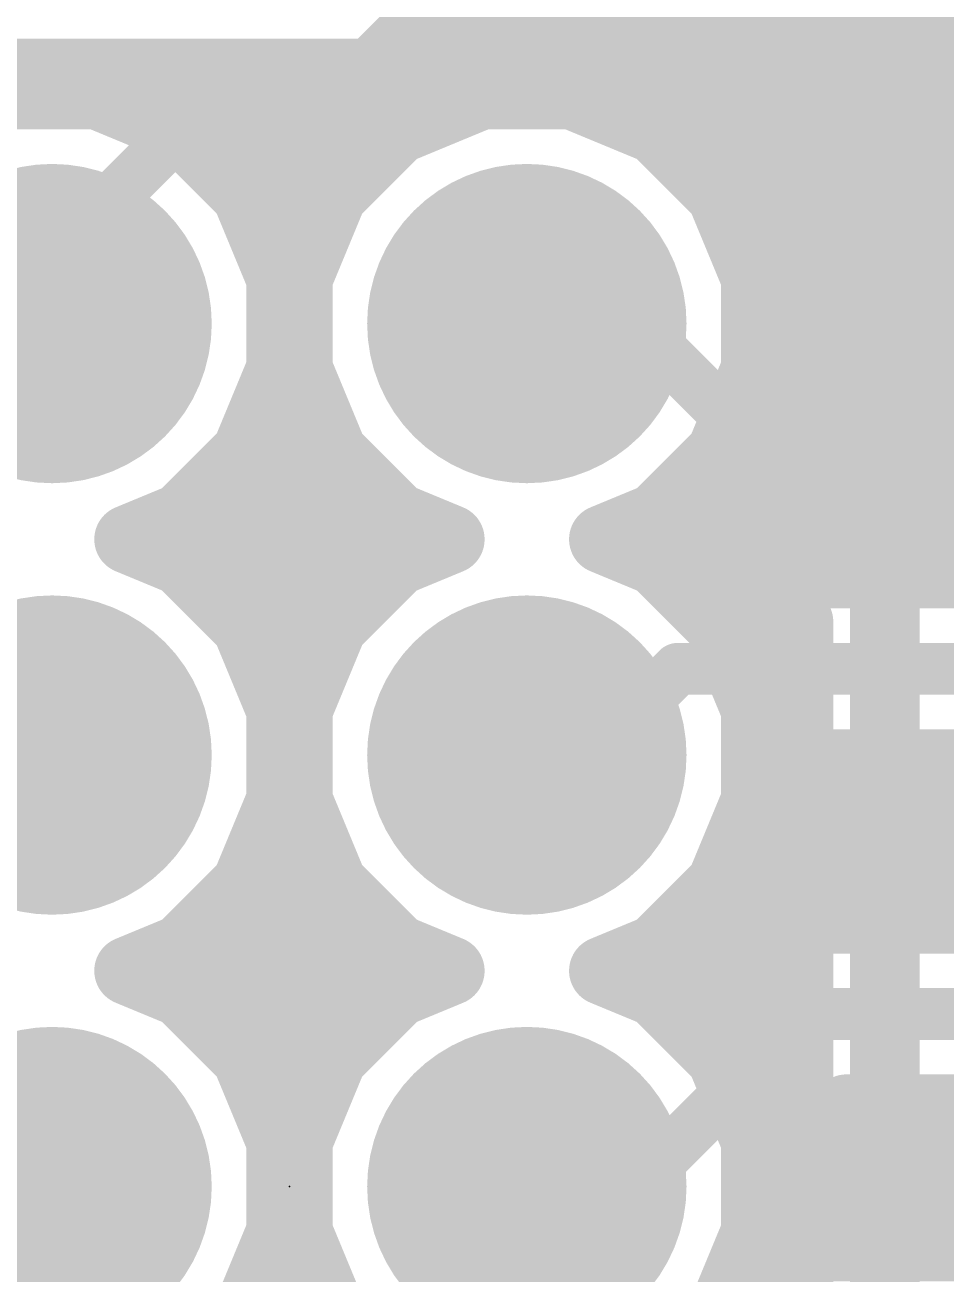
# Model space of a CAD drawing. Extents: x 0 to 39.3, y -1.1 to 59.5.
# Drawn here: x 3.52 to 8.94, y 28.7 to 36.05 of the extents above; entities that cross this region are included whole.
import ezdxf

# ---------------------------------------------------------------- set-up
doc = ezdxf.new("R2010")
doc.units = 0
for name, color, linetype in [('1', 22, 'CONTINUOUS'), ('16', 175, 'CONTINUOUS'), ('17', 82, 'CONTINUOUS'), ('23', 7, 'CONTINUOUS'), ('51', 253, 'CONTINUOUS')]:
    doc.layers.add(name, color=color, linetype=linetype)

# ---------------------------------------------------------------- blocks, each defined once
blk = doc.blocks.new('RECT')
blk.add_solid([(-0.5, -0.5), (0.5, -0.5), (-0.5, 0.5), (0.5, 0.5)])
blk = doc.blocks.new('ROUNDP')
at = {"const_width": 0.5}
blk.add_lwpolyline([(0, -0.25, 1), (0, 0.25, 1), (0, -0.25)], format="xyb", dxfattribs=at)

msp = doc.modelspace()

# ---------------------------------------------------------------- linework, layer by layer
at = {"layer": '1'}
for points, const_width in [([(8.636, 36.322), (18.796, 26.162)], 0.3048), ([(3.81, 34.798), (4.826, 35.814)], 0.3048), ([(4.826, 35.814), (7.874, 35.814)], 0.3048), ([(7.874, 35.814), (9.144, 34.544)], 0.3048), ([(4.8332, 35.0309), (5.0575, 35.2552)], 0.4064), ([(5.0575, 35.2552), (5.5384, 35.2552)], 0.4064), ([(5.5384, 35.2552), (5.3357, 35.0526)], 0.4064), ([(5.0292, 34.5578), (4.8332, 35.0309)], 0.4064), ([(5.3357, 35.0526), (5.1308, 34.5578)], 0.4064), ([(4.8666, 34.9504), (5.2934, 34.9504)], 0.4064), ([(3.81, 34.29), (3.81, 34.798)], 0.3048), ([(5.0292, 34.0222), (5.0292, 34.5578)], 0.4064), ([(5.0292, 34.544), (5.1308, 34.544)], 0.4064), ([(5.1308, 34.5578), (5.1308, 34.0222)], 0.4064), ([(3.81, 34.29), (3.683, 34.29)], 0.3048), ([(6.477, 34.29), (7.112, 34.29)], 0.3048), ([(7.112, 34.29), (8.636, 32.766)], 0.3048), ([(5.0292, 34.1376), (5.1308, 34.1376)], 0.4064), ([(4.8243, 33.5274), (5.0292, 34.0222)], 0.4064), ([(5.1308, 34.0222), (5.3357, 33.5274)], 0.4064), ([(4.9087, 33.7312), (5.2513, 33.7312)], 0.4064), ([(4.4456, 33.1487), (4.8243, 33.5274)], 0.4064), ([(5.3357, 33.5274), (5.7144, 33.1487)], 0.4064), ([(4.6216, 33.3248), (5.5384, 33.3248)], 0.4064), ([(7.2396, 33.1487), (7.3513, 33.2605)], 0.4064), ([(7.3513, 33.2605), (8.0772, 32.5345)], 0.4064), ([(4.1347, 33.02), (4.4456, 33.1487)], 0.4064), ([(5.7144, 33.1487), (6.0253, 33.02)], 0.4064), ([(6.9287, 33.02), (7.2396, 33.1487)], 0.4064), ([(4.4456, 32.8912), (4.1347, 33.02)], 0.4064), ([(6.0253, 33.02), (5.7144, 32.8912)], 0.4064), ([(7.2396, 32.8912), (6.9287, 33.02)], 0.4064), ([(4.38, 32.9184), (5.78, 32.9184)], 0.4064), ([(4.8243, 32.5126), (4.4456, 32.8912)], 0.4064), ([(5.7144, 32.8912), (5.3357, 32.5126)], 0.4064), ([(7.174, 32.9184), (7.6933, 32.9184)], 0.4064), ([(7.6183, 32.5126), (7.2396, 32.8912)], 0.4064), ([(8.636, 32.766), (8.636, 18.542)], 0.3048), ([(8.0772, 32.5345), (8.0772, 18.3105)], 0.4064), ([(5.0292, 32.0178), (4.8243, 32.5126)], 0.4064), ([(4.8245, 32.512), (5.3355, 32.512)], 0.4064), ([(5.3357, 32.5126), (5.1308, 32.0178)], 0.4064), ([(7.8232, 32.0178), (7.6183, 32.5126)], 0.4064), ([(7.6185, 32.512), (8.0772, 32.512)], 0.4064), ([(4.9928, 32.1056), (5.1672, 32.1056)], 0.4064), ([(7.7868, 32.1056), (8.0772, 32.1056)], 0.4064), ([(5.0292, 31.4822), (5.0292, 32.0178)], 0.4064), ([(5.1308, 32.0178), (5.1308, 31.4822)], 0.4064), ([(7.8232, 31.4822), (7.8232, 32.0178)], 0.4064), ([(3.683, 31.75), (3.048, 31.75)], 0.3048), ([(5.0292, 31.6992), (5.1308, 31.6992)], 0.4064), ([(7.8232, 31.6992), (8.0772, 31.6992)], 0.4064), ([(4.8243, 30.9874), (5.0292, 31.4822)], 0.4064), ([(5.1308, 31.4822), (5.3357, 30.9874)], 0.4064), ([(7.6183, 30.9874), (7.8232, 31.4822)], 0.4064), ([(4.9507, 31.2928), (5.2093, 31.2928)], 0.4064), ([(7.7447, 31.2928), (8.0772, 31.2928)], 0.4064), ([(4.4456, 30.6087), (4.8243, 30.9874)], 0.4064), ([(5.3357, 30.9874), (5.7144, 30.6087)], 0.4064), ([(7.2396, 30.6087), (7.6183, 30.9874)], 0.4064), ([(4.7232, 30.8864), (5.4368, 30.8864)], 0.4064), ([(7.5172, 30.8864), (8.0772, 30.8864)], 0.4064), ([(4.1347, 30.48), (4.4456, 30.6087)], 0.4064), ([(5.7144, 30.6087), (6.0253, 30.48)], 0.4064), ([(6.9287, 30.48), (7.2396, 30.6087)], 0.4064), ([(4.4456, 30.3513), (4.1347, 30.48)], 0.4064), ([(4.1347, 30.48), (6.0253, 30.48)], 0.4064), ([(6.0253, 30.48), (5.7144, 30.3513)], 0.4064), ([(7.2396, 30.3513), (6.9287, 30.48)], 0.4064), ([(6.9287, 30.48), (8.0772, 30.48)], 0.4064), ([(4.8243, 29.9726), (4.4456, 30.3513)], 0.4064), ([(5.7144, 30.3513), (5.3357, 29.9726)], 0.4064), ([(7.6183, 29.9726), (7.2396, 30.3513)], 0.4064), ([(4.7232, 30.0736), (5.4368, 30.0736)], 0.4064), ([(7.5172, 30.0736), (8.0772, 30.0736)], 0.4064), ([(5.0292, 29.4778), (4.8243, 29.9726)], 0.4064), ([(5.3357, 29.9726), (5.1308, 29.4778)], 0.4064), ([(7.8232, 29.4778), (7.6183, 29.9726)], 0.4064), ([(4.9507, 29.6672), (5.2093, 29.6672)], 0.4064), ([(7.7447, 29.6672), (8.0772, 29.6672)], 0.4064), ([(5.0292, 28.9422), (5.0292, 29.4778)], 0.4064), ([(5.1308, 29.4778), (5.1308, 28.9422)], 0.4064), ([(7.8232, 28.9422), (7.8232, 29.4778)], 0.4064), ([(5.0292, 29.2608), (5.1308, 29.2608)], 0.4064), ([(7.8232, 29.2608), (8.0772, 29.2608)], 0.4064), ([(4.8243, 28.4474), (5.0292, 28.9422)], 0.4064), ([(5.1308, 28.9422), (5.3357, 28.4474)], 0.4064), ([(7.6183, 28.4474), (7.8232, 28.9422)], 0.4064), ([(4.9928, 28.8544), (5.1672, 28.8544)], 0.4064), ([(7.7868, 28.8544), (8.0772, 28.8544)], 0.4064)]:
    msp.add_lwpolyline(points, dxfattribs=dict(at, const_width=const_width))
for points, const_width in [([(4.826, 35.8902, 1), (4.826, 35.7378)], 0.1524), ([(4.8799, 35.7601, 1), (4.7721, 35.8679)], 0.1524), ([(7.9279, 35.8679, 1), (7.8201, 35.7601)], 0.1524), ([(7.874, 35.7378, 1), (7.874, 35.8902)], 0.1524), ([(5.0575, 35.3568, 1), (5.0575, 35.1536)], 0.2032), ([(5.1293, 35.1834, 1), (4.9856, 35.327)], 0.2032), ([(5.6102, 35.1834, 1), (5.4665, 35.327)], 0.2032), ([(5.5384, 35.1536, 1), (5.5384, 35.3568)], 0.2032), ([(4.9271, 35.0698, 1), (4.7393, 34.9921)], 0.2032), ([(5.2639, 35.1244, 1), (5.4076, 34.9807)], 0.2032), ([(5.4296, 35.0137, 1), (5.2419, 35.0914)], 0.2032), ([(4.7614, 35.1028, 1), (4.905, 34.9591)], 0.2032), ([(4.8666, 35.052, 1), (4.8666, 34.8488)], 0.2032), ([(5.2934, 34.8488, 1), (5.2934, 35.052)], 0.2032), ([(3.8862, 34.798, 1), (3.7338, 34.798)], 0.1524), ([(3.7561, 34.8519, 1), (3.8639, 34.7441)], 0.1524), ([(5.1308, 34.5578, 1), (4.9276, 34.5578)], 0.2032), ([(5.0292, 34.6456, 1), (5.0292, 34.4424)], 0.2032), ([(5.2324, 34.5578, 1), (5.0292, 34.5578)], 0.2032), ([(5.1308, 34.4424, 1), (5.1308, 34.6456)], 0.2032), ([(4.9353, 34.5189, 1), (5.1231, 34.5967)], 0.2032), ([(5.0369, 34.5967, 1), (5.2247, 34.5189)], 0.2032), ([(3.683, 34.3662, 1), (3.683, 34.2138)], 0.1524), ([(3.81, 34.2138, 1), (3.81, 34.3662)], 0.1524), ([(6.477, 34.3662, 1), (6.477, 34.2138)], 0.1524), ([(7.1659, 34.3439, 1), (7.0581, 34.2361)], 0.1524), ([(7.112, 34.2138, 1), (7.112, 34.3662)], 0.1524), ([(3.7338, 34.29, 1), (3.8862, 34.29)], 0.1524), ([(5.0292, 34.2392, 1), (5.0292, 34.036)], 0.2032), ([(5.1308, 34.036, 1), (5.1308, 34.2392)], 0.2032), ([(5.1231, 33.9833, 1), (4.9353, 34.0611)], 0.2032), ([(5.2247, 34.0611, 1), (5.0369, 33.9833)], 0.2032), ([(4.9276, 34.0222, 1), (5.1308, 34.0222)], 0.2032), ([(5.0292, 34.0222, 1), (5.2324, 34.0222)], 0.2032), ([(4.9087, 33.8328, 1), (4.9087, 33.6296)], 0.2032), ([(5.2513, 33.6296, 1), (5.2513, 33.8328)], 0.2032), ([(4.8961, 33.4556, 1), (4.7524, 33.5993)], 0.2032), ([(5.4076, 33.5993, 1), (5.2639, 33.4556)], 0.2032), ([(4.7304, 33.5663, 1), (4.9181, 33.4886)], 0.2032), ([(5.2419, 33.4886, 1), (5.4296, 33.5663)], 0.2032), ([(4.6216, 33.4264, 1), (4.6216, 33.2232)], 0.2032), ([(5.5384, 33.2232, 1), (5.5384, 33.4264)], 0.2032), ([(7.4231, 33.3323, 1), (7.2794, 33.1886)], 0.2032), ([(7.4231, 33.1886, 1), (7.2794, 33.3323)], 0.2032), ([(4.3737, 33.2206, 1), (4.5174, 33.0769)], 0.2032), ([(4.4844, 33.0549, 1), (4.4067, 33.2426)], 0.2032), ([(5.7533, 33.2426, 1), (5.6756, 33.0549)], 0.2032), ([(5.6426, 33.0769, 1), (5.7863, 33.2206)], 0.2032), ([(7.1677, 33.2206, 1), (7.3114, 33.0769)], 0.2032), ([(7.2784, 33.0549, 1), (7.2007, 33.2426)], 0.2032), ([(4.1736, 33.1139, 1), (4.0958, 32.9261)], 0.2032), ([(4.0958, 33.1139, 1), (4.1736, 32.9261)], 0.2032), ([(6.0641, 32.9261, 1), (5.9864, 33.1139)], 0.2032), ([(5.9864, 32.9261, 1), (6.0641, 33.1139)], 0.2032), ([(6.9676, 33.1139, 1), (6.8898, 32.9261)], 0.2032), ([(6.8898, 33.1139, 1), (6.9676, 32.9261)], 0.2032), ([(4.38, 33.02, 1), (4.38, 32.8168)], 0.2032), ([(4.5174, 32.9631, 1), (4.3737, 32.8194)], 0.2032), ([(5.7863, 32.8194, 1), (5.6426, 32.9631)], 0.2032), ([(5.78, 32.8168, 1), (5.78, 33.02)], 0.2032), ([(7.174, 33.02, 1), (7.174, 32.8168)], 0.2032), ([(7.3114, 32.9631, 1), (7.1677, 32.8194)], 0.2032), ([(7.6933, 32.8168, 1), (7.6933, 33.02)], 0.2032), ([(4.4067, 32.7974, 1), (4.4844, 32.9851)], 0.2032), ([(5.6756, 32.9851, 1), (5.7533, 32.7974)], 0.2032), ([(7.2007, 32.7974, 1), (7.2784, 32.9851)], 0.2032), ([(8.7122, 32.766, 1), (8.5598, 32.766)], 0.1524), ([(8.5821, 32.7121, 1), (8.6899, 32.8199)], 0.1524), ([(8.1788, 32.5345, 1), (7.9756, 32.5345)], 0.2032), ([(4.9181, 32.5514, 1), (4.7304, 32.4737)], 0.2032), ([(4.8245, 32.6136, 1), (4.8245, 32.4104)], 0.2032), ([(4.7524, 32.4407, 1), (4.8961, 32.5844)], 0.2032), ([(5.2639, 32.5844, 1), (5.4076, 32.4407)], 0.2032), ([(5.4296, 32.4737, 1), (5.2419, 32.5514)], 0.2032), ([(5.3355, 32.4104, 1), (5.3355, 32.6136)], 0.2032), ([(7.7121, 32.5514, 1), (7.5244, 32.4737)], 0.2032), ([(7.6185, 32.6136, 1), (7.6185, 32.4104)], 0.2032), ([(7.5464, 32.4407, 1), (7.6901, 32.5844)], 0.2032), ([(8.0054, 32.4627, 1), (8.149, 32.6064)], 0.2032), ([(8.0772, 32.4104, 1), (8.0772, 32.6136)], 0.2032), ([(4.9928, 32.2072, 1), (4.9928, 32.004)], 0.2032), ([(5.1672, 32.004, 1), (5.1672, 32.2072)], 0.2032), ([(7.7868, 32.2072, 1), (7.7868, 32.004)], 0.2032), ([(8.0772, 32.004, 1), (8.0772, 32.2072)], 0.2032), ([(5.1308, 32.0178, 1), (4.9276, 32.0178)], 0.2032), ([(5.2324, 32.0178, 1), (5.0292, 32.0178)], 0.2032), ([(7.9248, 32.0178, 1), (7.7216, 32.0178)], 0.2032), ([(4.9353, 31.9789, 1), (5.1231, 32.0567)], 0.2032), ([(5.0369, 32.0567, 1), (5.2247, 31.9789)], 0.2032), ([(7.7293, 31.9789, 1), (7.9171, 32.0567)], 0.2032), ([(3.683, 31.6738, 1), (3.683, 31.8262)], 0.1524), ([(5.0292, 31.8008, 1), (5.0292, 31.5976)], 0.2032), ([(5.1308, 31.5976, 1), (5.1308, 31.8008)], 0.2032), ([(7.8232, 31.8008, 1), (7.8232, 31.5976)], 0.2032), ([(8.0772, 31.5976, 1), (8.0772, 31.8008)], 0.2032), ([(5.1231, 31.4433, 1), (4.9353, 31.5211)], 0.2032), ([(5.2247, 31.5211, 1), (5.0369, 31.4433)], 0.2032), ([(7.9171, 31.4433, 1), (7.7293, 31.5211)], 0.2032), ([(4.9276, 31.4822, 1), (5.1308, 31.4822)], 0.2032), ([(5.0292, 31.4822, 1), (5.2324, 31.4822)], 0.2032), ([(7.7216, 31.4822, 1), (7.9248, 31.4822)], 0.2032), ([(4.9507, 31.3944, 1), (4.9507, 31.1912)], 0.2032), ([(5.2093, 31.1912, 1), (5.2093, 31.3944)], 0.2032), ([(7.7447, 31.3944, 1), (7.7447, 31.1912)], 0.2032), ([(8.0772, 31.1912, 1), (8.0772, 31.3944)], 0.2032), ([(4.8961, 30.9156, 1), (4.7524, 31.0593)], 0.2032), ([(5.4076, 31.0593, 1), (5.2639, 30.9156)], 0.2032), ([(7.6901, 30.9156, 1), (7.5464, 31.0593)], 0.2032), ([(4.7304, 31.0263, 1), (4.9181, 30.9486)], 0.2032), ([(5.2419, 30.9486, 1), (5.4296, 31.0263)], 0.2032), ([(7.5244, 31.0263, 1), (7.7121, 30.9486)], 0.2032), ([(4.7232, 30.988, 1), (4.7232, 30.7848)], 0.2032), ([(5.4368, 30.7848, 1), (5.4368, 30.988)], 0.2032), ([(7.5172, 30.988, 1), (7.5172, 30.7848)], 0.2032), ([(8.0772, 30.7848, 1), (8.0772, 30.988)], 0.2032), ([(4.4844, 30.5149, 1), (4.4067, 30.7026)], 0.2032), ([(5.7533, 30.7026, 1), (5.6756, 30.5149)], 0.2032), ([(7.2784, 30.5149, 1), (7.2007, 30.7026)], 0.2032), ([(4.3737, 30.6806, 1), (4.5174, 30.5369)], 0.2032), ([(5.6426, 30.5369, 1), (5.7863, 30.6806)], 0.2032), ([(7.1677, 30.6806, 1), (7.3114, 30.5369)], 0.2032), ([(4.1736, 30.5739, 1), (4.0958, 30.3861)], 0.2032), ([(4.1347, 30.5816, 1), (4.1347, 30.3784)], 0.2032), ([(4.0958, 30.5739, 1), (4.1736, 30.3861)], 0.2032), ([(6.0641, 30.3861, 1), (5.9864, 30.5739)], 0.2032), ([(5.9864, 30.3861, 1), (6.0641, 30.5739)], 0.2032), ([(6.0253, 30.3784, 1), (6.0253, 30.5816)], 0.2032), ([(6.9676, 30.5739, 1), (6.8898, 30.3861)], 0.2032), ([(6.9287, 30.5816, 1), (6.9287, 30.3784)], 0.2032), ([(6.8898, 30.5739, 1), (6.9676, 30.3861)], 0.2032), ([(8.0772, 30.3784, 1), (8.0772, 30.5816)], 0.2032), ([(4.5174, 30.4231, 1), (4.3737, 30.2794)], 0.2032), ([(4.4067, 30.2574, 1), (4.4844, 30.4451)], 0.2032), ([(5.6756, 30.4451, 1), (5.7533, 30.2574)], 0.2032), ([(5.7863, 30.2794, 1), (5.6426, 30.4231)], 0.2032), ([(7.3114, 30.4231, 1), (7.1677, 30.2794)], 0.2032), ([(7.2007, 30.2574, 1), (7.2784, 30.4451)], 0.2032), ([(4.7232, 30.1752, 1), (4.7232, 29.972)], 0.2032), ([(5.4368, 29.972, 1), (5.4368, 30.1752)], 0.2032), ([(7.5172, 30.1752, 1), (7.5172, 29.972)], 0.2032), ([(8.0772, 29.972, 1), (8.0772, 30.1752)], 0.2032), ([(4.9181, 30.0114, 1), (4.7304, 29.9337)], 0.2032), ([(4.7524, 29.9007, 1), (4.8961, 30.0444)], 0.2032), ([(5.2639, 30.0444, 1), (5.4076, 29.9007)], 0.2032), ([(5.4296, 29.9337, 1), (5.2419, 30.0114)], 0.2032), ([(7.7121, 30.0114, 1), (7.5244, 29.9337)], 0.2032), ([(7.5464, 29.9007, 1), (7.6901, 30.0444)], 0.2032), ([(4.9507, 29.7688, 1), (4.9507, 29.5656)], 0.2032), ([(5.2093, 29.5656, 1), (5.2093, 29.7688)], 0.2032), ([(7.7447, 29.7688, 1), (7.7447, 29.5656)], 0.2032), ([(8.0772, 29.5656, 1), (8.0772, 29.7688)], 0.2032), ([(5.1308, 29.4778, 1), (4.9276, 29.4778)], 0.2032), ([(5.2324, 29.4778, 1), (5.0292, 29.4778)], 0.2032), ([(7.9248, 29.4778, 1), (7.7216, 29.4778)], 0.2032), ([(4.9353, 29.4389, 1), (5.1231, 29.5167)], 0.2032), ([(5.0369, 29.5167, 1), (5.2247, 29.4389)], 0.2032), ([(7.7293, 29.4389, 1), (7.9171, 29.5167)], 0.2032), ([(5.0292, 29.3624, 1), (5.0292, 29.1592)], 0.2032), ([(5.1308, 29.1592, 1), (5.1308, 29.3624)], 0.2032), ([(7.8232, 29.3624, 1), (7.8232, 29.1592)], 0.2032), ([(8.0772, 29.1592, 1), (8.0772, 29.3624)], 0.2032), ([(5.1231, 28.9033, 1), (4.9353, 28.9811)], 0.2032), ([(5.2247, 28.9811, 1), (5.0369, 28.9033)], 0.2032), ([(7.9171, 28.9033, 1), (7.7293, 28.9811)], 0.2032), ([(4.9928, 28.956, 1), (4.9928, 28.7528)], 0.2032), ([(4.9276, 28.9422, 1), (5.1308, 28.9422)], 0.2032), ([(5.0292, 28.9422, 1), (5.2324, 28.9422)], 0.2032), ([(5.1672, 28.7528, 1), (5.1672, 28.956)], 0.2032), ([(7.7868, 28.956, 1), (7.7868, 28.7528)], 0.2032), ([(7.7216, 28.9422, 1), (7.9248, 28.9422)], 0.2032), ([(8.0772, 28.7528, 1), (8.0772, 28.956)], 0.2032)]:
    msp.add_lwpolyline(points, format="xyb", dxfattribs=dict(at, const_width=const_width))
at = {"layer": '16'}
for points, const_width in [([(5.8928, 36.0905), (13.1951, 43.3929)], 0.4064), ([(5.9719, 36.1696), (16.0232, 36.1696)], 0.4064), ([(5.5655, 35.7632), (5.8928, 36.0905)], 0.4064), ([(3.0255, 35.7632), (5.5655, 35.7632)], 0.4064), ([(5.5655, 35.7632), (27.2005, 35.7632)], 0.4064), ([(3.4152, 35.6362), (2.9204, 35.4312)], 0.4064), ([(3.9508, 35.6362), (3.4152, 35.6362)], 0.4064), ([(4.4456, 35.4312), (3.9508, 35.6362)], 0.4064), ([(6.2092, 35.6362), (5.7144, 35.4312)], 0.4064), ([(6.7448, 35.6362), (6.2092, 35.6362)], 0.4064), ([(7.2396, 35.4312), (6.7448, 35.6362)], 0.4064), ([(4.8243, 35.0526), (4.4456, 35.4312)], 0.4064), ([(5.7144, 35.4312), (5.3357, 35.0526)], 0.4064), ([(7.6183, 35.0526), (7.2396, 35.4312)], 0.4064), ([(4.52, 35.3568), (5.64, 35.3568)], 0.4064), ([(7.314, 35.3568), (20.8248, 35.3568)], 0.4064), ([(5.0292, 34.5578), (4.8243, 35.0526)], 0.4064), ([(5.3357, 35.0526), (5.1308, 34.5578)], 0.4064), ([(7.8232, 34.5578), (7.6183, 35.0526)], 0.4064), ([(4.8666, 34.9504), (5.2934, 34.9504)], 0.4064), ([(7.6606, 34.9504), (20.4614, 34.9504)], 0.4064), ([(5.0292, 34.0222), (5.0292, 34.5578)], 0.4064), ([(5.0292, 34.544), (5.1308, 34.544)], 0.4064), ([(5.1308, 34.5578), (5.1308, 34.0222)], 0.4064), ([(7.8232, 34.0222), (7.8232, 34.5578)], 0.4064), ([(7.8232, 34.544), (20.2946, 34.544)], 0.4064), ([(5.0292, 34.1376), (5.1308, 34.1376)], 0.4064), ([(7.8232, 34.1376), (20.2946, 34.1376)], 0.4064), ([(4.8243, 33.5274), (5.0292, 34.0222)], 0.4064), ([(5.1308, 34.0222), (5.3357, 33.5274)], 0.4064), ([(7.6183, 33.5274), (7.8232, 34.0222)], 0.4064), ([(4.9087, 33.7312), (5.2513, 33.7312)], 0.4064), ([(7.7027, 33.7312), (20.4193, 33.7312)], 0.4064), ([(4.4456, 33.1487), (4.8243, 33.5274)], 0.4064), ([(5.3357, 33.5274), (5.7144, 33.1487)], 0.4064), ([(7.2396, 33.1487), (7.6183, 33.5274)], 0.4064), ([(4.6216, 33.3248), (5.5384, 33.3248)], 0.4064), ([(7.4156, 33.3248), (20.7232, 33.3248)], 0.4064), ([(4.1347, 33.02), (4.4456, 33.1487)], 0.4064), ([(5.7144, 33.1487), (6.0253, 33.02)], 0.4064), ([(6.9287, 33.02), (7.2396, 33.1487)], 0.4064), ([(4.4456, 32.8912), (4.1347, 33.02)], 0.4064), ([(6.0253, 33.02), (5.7144, 32.8912)], 0.4064), ([(7.2396, 32.8912), (6.9287, 33.02)], 0.4064), ([(4.38, 32.9184), (5.78, 32.9184)], 0.4064), ([(4.8243, 32.5126), (4.4456, 32.8912)], 0.4064), ([(5.7144, 32.8912), (5.3357, 32.5126)], 0.4064), ([(7.174, 32.9184), (22.4761, 32.9184)], 0.4064), ([(7.314, 32.8168), (7.2396, 32.8912)], 0.4064), ([(22.3745, 32.8168), (7.314, 32.8168)], 0.4064), ([(5.0292, 32.0178), (4.8243, 32.5126)], 0.4064), ([(4.8245, 32.512), (5.3355, 32.512)], 0.4064), ([(5.3357, 32.5126), (5.1308, 32.0178)], 0.4064), ([(6.858, 31.75), (7.366, 32.258)], 0.3048), ([(7.366, 32.258), (22.606, 32.258)], 0.3048), ([(4.9928, 32.1056), (5.1672, 32.1056)], 0.4064), ([(5.0292, 31.4822), (5.0292, 32.0178)], 0.4064), ([(5.1308, 32.0178), (5.1308, 31.4822)], 0.4064), ([(5.0292, 31.6992), (5.1308, 31.6992)], 0.4064), ([(6.477, 31.75), (6.858, 31.75)], 0.3048), ([(7.8232, 31.4822), (7.8232, 31.6992)], 0.4064), ([(7.8232, 31.6992), (22.8375, 31.6992)], 0.4064), ([(4.8243, 30.9874), (5.0292, 31.4822)], 0.4064), ([(5.1308, 31.4822), (5.3357, 30.9874)], 0.4064), ([(7.6183, 30.9874), (7.8232, 31.4822)], 0.4064), ([(4.9507, 31.2928), (5.2093, 31.2928)], 0.4064), ([(7.7447, 31.2928), (25.6765, 31.2928)], 0.4064), ([(4.4456, 30.6087), (4.8243, 30.9874)], 0.4064), ([(5.3357, 30.9874), (5.7144, 30.6087)], 0.4064), ([(7.2396, 30.6087), (7.6183, 30.9874)], 0.4064), ([(4.7232, 30.8864), (5.4368, 30.8864)], 0.4064), ([(7.5172, 30.8864), (25.2701, 30.8864)], 0.4064), ([(7.8965, 30.7848), (7.3513, 30.2395)], 0.4064), ([(25.1685, 30.7848), (7.8965, 30.7848)], 0.4064), ([(4.1347, 30.48), (4.4456, 30.6087)], 0.4064), ([(5.7144, 30.6087), (6.0253, 30.48)], 0.4064), ([(6.9287, 30.48), (7.2396, 30.6087)], 0.4064), ([(4.4456, 30.3513), (4.1347, 30.48)], 0.4064), ([(4.1347, 30.48), (6.0253, 30.48)], 0.4064), ([(6.0253, 30.48), (5.7144, 30.3513)], 0.4064), ([(7.2396, 30.3513), (6.9287, 30.48)], 0.4064), ([(6.9287, 30.48), (7.5917, 30.48)], 0.4064), ([(4.8243, 29.9726), (4.4456, 30.3513)], 0.4064), ([(5.7144, 30.3513), (5.3357, 29.9726)], 0.4064), ([(7.3513, 30.2395), (7.2396, 30.3513)], 0.4064), ([(7.112, 29.21), (8.128, 30.226)], 0.3048), ([(8.128, 30.226), (25.4, 30.226)], 0.3048), ([(4.7232, 30.0736), (5.4368, 30.0736)], 0.4064), ([(5.0292, 29.4778), (4.8243, 29.9726)], 0.4064), ([(5.3357, 29.9726), (5.1308, 29.4778)], 0.4064), ([(4.9507, 29.6672), (5.2093, 29.6672)], 0.4064), ([(7.8232, 29.1309), (8.3595, 29.6672)], 0.4064), ([(8.3595, 29.6672), (25.6315, 29.6672)], 0.4064), ([(5.0292, 28.9422), (5.0292, 29.4778)], 0.4064), ([(5.1308, 29.4778), (5.1308, 28.9422)], 0.4064), ([(5.0292, 29.2608), (5.1308, 29.2608)], 0.4064), ([(7.9531, 29.2608), (34.3208, 29.2608)], 0.4064), ([(3.683, 29.21), (3.048, 29.21)], 0.3048), ([(6.477, 29.21), (7.112, 29.21)], 0.3048), ([(7.8232, 28.9422), (7.8232, 29.1309)], 0.4064), ([(4.8243, 28.4474), (5.0292, 28.9422)], 0.4064), ([(5.1308, 28.9422), (5.3357, 28.4474)], 0.4064), ([(7.6183, 28.4474), (7.8232, 28.9422)], 0.4064), ([(4.9928, 28.8544), (5.1672, 28.8544)], 0.4064), ([(7.7868, 28.8544), (34.3208, 28.8544)], 0.4064)]:
    msp.add_lwpolyline(points, dxfattribs=dict(at, const_width=const_width))
for points, const_width in [([(5.9719, 36.2712, 1), (5.9719, 36.068)], 0.2032), ([(5.821, 36.1624, 1), (5.9646, 36.0187)], 0.2032), ([(5.9646, 36.0187, 1), (5.821, 36.1624)], 0.2032), ([(5.5655, 35.8648, 1), (5.5655, 35.6616)], 0.2032), ([(5.5655, 35.6616, 1), (5.5655, 35.8648)], 0.2032), ([(5.4936, 35.835, 1), (5.6373, 35.6914)], 0.2032), ([(3.4541, 35.5423, 1), (3.3763, 35.7301)], 0.2032), ([(3.9897, 35.7301, 1), (3.9119, 35.5423)], 0.2032), ([(3.9508, 35.5346, 1), (3.9508, 35.7378)], 0.2032), ([(6.2092, 35.7378, 1), (6.2092, 35.5346)], 0.2032), ([(6.2481, 35.5423, 1), (6.1703, 35.7301)], 0.2032), ([(6.7837, 35.7301, 1), (6.7059, 35.5423)], 0.2032), ([(6.7448, 35.5346, 1), (6.7448, 35.7378)], 0.2032), ([(4.5174, 35.5031, 1), (4.3737, 35.3594)], 0.2032), ([(4.4067, 35.3374, 1), (4.4844, 35.5251)], 0.2032), ([(5.6756, 35.5251, 1), (5.7533, 35.3374)], 0.2032), ([(5.7863, 35.3594, 1), (5.6426, 35.5031)], 0.2032), ([(7.3114, 35.5031, 1), (7.1677, 35.3594)], 0.2032), ([(7.2007, 35.3374, 1), (7.2784, 35.5251)], 0.2032), ([(4.52, 35.4584, 1), (4.52, 35.2552)], 0.2032), ([(5.64, 35.2552, 1), (5.64, 35.4584)], 0.2032), ([(7.314, 35.4584, 1), (7.314, 35.2552)], 0.2032), ([(4.9181, 35.0914, 1), (4.7304, 35.0137)], 0.2032), ([(4.7524, 34.9807, 1), (4.8961, 35.1244)], 0.2032), ([(5.2639, 35.1244, 1), (5.4076, 34.9807)], 0.2032), ([(5.4296, 35.0137, 1), (5.2419, 35.0914)], 0.2032), ([(7.7121, 35.0914, 1), (7.5244, 35.0137)], 0.2032), ([(7.5464, 34.9807, 1), (7.6901, 35.1244)], 0.2032), ([(4.8666, 35.052, 1), (4.8666, 34.8488)], 0.2032), ([(5.2934, 34.8488, 1), (5.2934, 35.052)], 0.2032), ([(7.6606, 35.052, 1), (7.6606, 34.8488)], 0.2032), ([(5.1308, 34.5578, 1), (4.9276, 34.5578)], 0.2032), ([(5.0292, 34.6456, 1), (5.0292, 34.4424)], 0.2032), ([(5.2324, 34.5578, 1), (5.0292, 34.5578)], 0.2032), ([(5.1308, 34.4424, 1), (5.1308, 34.6456)], 0.2032), ([(7.9248, 34.5578, 1), (7.7216, 34.5578)], 0.2032), ([(7.8232, 34.6456, 1), (7.8232, 34.4424)], 0.2032), ([(4.9353, 34.5189, 1), (5.1231, 34.5967)], 0.2032), ([(5.0369, 34.5967, 1), (5.2247, 34.5189)], 0.2032), ([(7.7293, 34.5189, 1), (7.9171, 34.5967)], 0.2032), ([(5.0292, 34.2392, 1), (5.0292, 34.036)], 0.2032), ([(5.1308, 34.036, 1), (5.1308, 34.2392)], 0.2032), ([(7.8232, 34.2392, 1), (7.8232, 34.036)], 0.2032), ([(5.1231, 33.9833, 1), (4.9353, 34.0611)], 0.2032), ([(5.2247, 34.0611, 1), (5.0369, 33.9833)], 0.2032), ([(7.9171, 33.9833, 1), (7.7293, 34.0611)], 0.2032), ([(4.9276, 34.0222, 1), (5.1308, 34.0222)], 0.2032), ([(5.0292, 34.0222, 1), (5.2324, 34.0222)], 0.2032), ([(7.7216, 34.0222, 1), (7.9248, 34.0222)], 0.2032), ([(4.9087, 33.8328, 1), (4.9087, 33.6296)], 0.2032), ([(5.2513, 33.6296, 1), (5.2513, 33.8328)], 0.2032), ([(7.7027, 33.8328, 1), (7.7027, 33.6296)], 0.2032), ([(4.8961, 33.4556, 1), (4.7524, 33.5993)], 0.2032), ([(5.4076, 33.5993, 1), (5.2639, 33.4556)], 0.2032), ([(7.6901, 33.4556, 1), (7.5464, 33.5993)], 0.2032), ([(4.7304, 33.5663, 1), (4.9181, 33.4886)], 0.2032), ([(5.2419, 33.4886, 1), (5.4296, 33.5663)], 0.2032), ([(7.5244, 33.5663, 1), (7.7121, 33.4886)], 0.2032), ([(4.6216, 33.4264, 1), (4.6216, 33.2232)], 0.2032), ([(5.5384, 33.2232, 1), (5.5384, 33.4264)], 0.2032), ([(7.4156, 33.4264, 1), (7.4156, 33.2232)], 0.2032), ([(4.3737, 33.2206, 1), (4.5174, 33.0769)], 0.2032), ([(4.4844, 33.0549, 1), (4.4067, 33.2426)], 0.2032), ([(5.7533, 33.2426, 1), (5.6756, 33.0549)], 0.2032), ([(5.6426, 33.0769, 1), (5.7863, 33.2206)], 0.2032), ([(7.1677, 33.2206, 1), (7.3114, 33.0769)], 0.2032), ([(7.2784, 33.0549, 1), (7.2007, 33.2426)], 0.2032), ([(4.1736, 33.1139, 1), (4.0958, 32.9261)], 0.2032), ([(4.0958, 33.1139, 1), (4.1736, 32.9261)], 0.2032), ([(6.0641, 32.9261, 1), (5.9864, 33.1139)], 0.2032), ([(5.9864, 32.9261, 1), (6.0641, 33.1139)], 0.2032), ([(6.9676, 33.1139, 1), (6.8898, 32.9261)], 0.2032), ([(6.8898, 33.1139, 1), (6.9676, 32.9261)], 0.2032), ([(4.38, 33.02, 1), (4.38, 32.8168)], 0.2032), ([(4.5174, 32.9631, 1), (4.3737, 32.8194)], 0.2032), ([(5.7863, 32.8194, 1), (5.6426, 32.9631)], 0.2032), ([(5.78, 32.8168, 1), (5.78, 33.02)], 0.2032), ([(7.174, 33.02, 1), (7.174, 32.8168)], 0.2032), ([(7.3114, 32.9631, 1), (7.1677, 32.8194)], 0.2032), ([(4.4067, 32.7974, 1), (4.4844, 32.9851)], 0.2032), ([(5.6756, 32.9851, 1), (5.7533, 32.7974)], 0.2032), ([(7.2007, 32.7974, 1), (7.2784, 32.9851)], 0.2032), ([(7.314, 32.9184, 1), (7.314, 32.7152)], 0.2032), ([(7.2422, 32.745, 1), (7.3859, 32.8886)], 0.2032), ([(4.9181, 32.5514, 1), (4.7304, 32.4737)], 0.2032), ([(4.8245, 32.6136, 1), (4.8245, 32.4104)], 0.2032), ([(4.7524, 32.4407, 1), (4.8961, 32.5844)], 0.2032), ([(5.2639, 32.5844, 1), (5.4076, 32.4407)], 0.2032), ([(5.4296, 32.4737, 1), (5.2419, 32.5514)], 0.2032), ([(5.3355, 32.4104, 1), (5.3355, 32.6136)], 0.2032), ([(7.366, 32.3342, 1), (7.366, 32.1818)], 0.1524), ([(7.4199, 32.2041, 1), (7.3121, 32.3119)], 0.1524), ([(4.9928, 32.2072, 1), (4.9928, 32.004)], 0.2032), ([(5.1672, 32.004, 1), (5.1672, 32.2072)], 0.2032), ([(5.1308, 32.0178, 1), (4.9276, 32.0178)], 0.2032), ([(5.2324, 32.0178, 1), (5.0292, 32.0178)], 0.2032), ([(4.9353, 31.9789, 1), (5.1231, 32.0567)], 0.2032), ([(5.0369, 32.0567, 1), (5.2247, 31.9789)], 0.2032), ([(5.0292, 31.8008, 1), (5.0292, 31.5976)], 0.2032), ([(5.1308, 31.5976, 1), (5.1308, 31.8008)], 0.2032), ([(6.477, 31.8262, 1), (6.477, 31.6738)], 0.1524), ([(6.8041, 31.8039, 1), (6.9119, 31.6961)], 0.1524), ([(6.858, 31.6738, 1), (6.858, 31.8262)], 0.1524), ([(7.9248, 31.6992, 1), (7.7216, 31.6992)], 0.2032), ([(7.8232, 31.8008, 1), (7.8232, 31.5976)], 0.2032), ([(5.1231, 31.4433, 1), (4.9353, 31.5211)], 0.2032), ([(5.2247, 31.5211, 1), (5.0369, 31.4433)], 0.2032), ([(7.9171, 31.4433, 1), (7.7293, 31.5211)], 0.2032), ([(4.9276, 31.4822, 1), (5.1308, 31.4822)], 0.2032), ([(5.0292, 31.4822, 1), (5.2324, 31.4822)], 0.2032), ([(7.7216, 31.4822, 1), (7.9248, 31.4822)], 0.2032), ([(4.9507, 31.3944, 1), (4.9507, 31.1912)], 0.2032), ([(5.2093, 31.1912, 1), (5.2093, 31.3944)], 0.2032), ([(7.7447, 31.3944, 1), (7.7447, 31.1912)], 0.2032), ([(4.8961, 30.9156, 1), (4.7524, 31.0593)], 0.2032), ([(5.4076, 31.0593, 1), (5.2639, 30.9156)], 0.2032), ([(7.6901, 30.9156, 1), (7.5464, 31.0593)], 0.2032), ([(4.7304, 31.0263, 1), (4.9181, 30.9486)], 0.2032), ([(5.2419, 30.9486, 1), (5.4296, 31.0263)], 0.2032), ([(7.5244, 31.0263, 1), (7.7121, 30.9486)], 0.2032), ([(4.7232, 30.988, 1), (4.7232, 30.7848)], 0.2032), ([(5.4368, 30.7848, 1), (5.4368, 30.988)], 0.2032), ([(7.5172, 30.988, 1), (7.5172, 30.7848)], 0.2032), ([(7.8965, 30.8864, 1), (7.8965, 30.6832)], 0.2032), ([(7.9684, 30.713, 1), (7.8247, 30.8566)], 0.2032), ([(4.4844, 30.5149, 1), (4.4067, 30.7026)], 0.2032), ([(5.7533, 30.7026, 1), (5.6756, 30.5149)], 0.2032), ([(7.2784, 30.5149, 1), (7.2007, 30.7026)], 0.2032), ([(4.3737, 30.6806, 1), (4.5174, 30.5369)], 0.2032), ([(5.6426, 30.5369, 1), (5.7863, 30.6806)], 0.2032), ([(7.1677, 30.6806, 1), (7.3114, 30.5369)], 0.2032), ([(4.1736, 30.5739, 1), (4.0958, 30.3861)], 0.2032), ([(4.1347, 30.5816, 1), (4.1347, 30.3784)], 0.2032), ([(4.0958, 30.5739, 1), (4.1736, 30.3861)], 0.2032), ([(6.0641, 30.3861, 1), (5.9864, 30.5739)], 0.2032), ([(5.9864, 30.3861, 1), (6.0641, 30.5739)], 0.2032), ([(6.0253, 30.3784, 1), (6.0253, 30.5816)], 0.2032), ([(6.9676, 30.5739, 1), (6.8898, 30.3861)], 0.2032), ([(6.9287, 30.5816, 1), (6.9287, 30.3784)], 0.2032), ([(6.8898, 30.5739, 1), (6.9676, 30.3861)], 0.2032), ([(7.5917, 30.3784, 1), (7.5917, 30.5816)], 0.2032), ([(4.5174, 30.4231, 1), (4.3737, 30.2794)], 0.2032), ([(4.4067, 30.2574, 1), (4.4844, 30.4451)], 0.2032), ([(5.6756, 30.4451, 1), (5.7533, 30.2574)], 0.2032), ([(5.7863, 30.2794, 1), (5.6426, 30.4231)], 0.2032), ([(7.3114, 30.4231, 1), (7.1677, 30.2794)], 0.2032), ([(7.2007, 30.2574, 1), (7.2784, 30.4451)], 0.2032), ([(7.2794, 30.3114, 1), (7.4231, 30.1677)], 0.2032), ([(7.2794, 30.1677, 1), (7.4231, 30.3114)], 0.2032), ([(8.128, 30.3022, 1), (8.128, 30.1498)], 0.1524), ([(8.1819, 30.1721, 1), (8.0741, 30.2799)], 0.1524), ([(4.7232, 30.1752, 1), (4.7232, 29.972)], 0.2032), ([(5.4368, 29.972, 1), (5.4368, 30.1752)], 0.2032), ([(4.9181, 30.0114, 1), (4.7304, 29.9337)], 0.2032), ([(4.7524, 29.9007, 1), (4.8961, 30.0444)], 0.2032), ([(5.2639, 30.0444, 1), (5.4076, 29.9007)], 0.2032), ([(5.4296, 29.9337, 1), (5.2419, 30.0114)], 0.2032), ([(4.9507, 29.7688, 1), (4.9507, 29.5656)], 0.2032), ([(5.2093, 29.5656, 1), (5.2093, 29.7688)], 0.2032), ([(8.3595, 29.7688, 1), (8.3595, 29.5656)], 0.2032), ([(8.4313, 29.5954, 1), (8.2876, 29.739)], 0.2032), ([(5.1308, 29.4778, 1), (4.9276, 29.4778)], 0.2032), ([(5.2324, 29.4778, 1), (5.0292, 29.4778)], 0.2032), ([(4.9353, 29.4389, 1), (5.1231, 29.5167)], 0.2032), ([(5.0369, 29.5167, 1), (5.2247, 29.4389)], 0.2032), ([(5.0292, 29.3624, 1), (5.0292, 29.1592)], 0.2032), ([(5.1308, 29.1592, 1), (5.1308, 29.3624)], 0.2032), ([(7.9531, 29.3624, 1), (7.9531, 29.1592)], 0.2032), ([(3.683, 29.1338, 1), (3.683, 29.2862)], 0.1524), ([(6.477, 29.2862, 1), (6.477, 29.1338)], 0.1524), ([(7.0581, 29.2639, 1), (7.1659, 29.1561)], 0.1524), ([(7.112, 29.1338, 1), (7.112, 29.2862)], 0.1524), ([(7.9248, 29.1309, 1), (7.7216, 29.1309)], 0.2032), ([(7.7514, 29.2028, 1), (7.895, 29.0591)], 0.2032), ([(5.1231, 28.9033, 1), (4.9353, 28.9811)], 0.2032), ([(5.2247, 28.9811, 1), (5.0369, 28.9033)], 0.2032), ([(7.9171, 28.9033, 1), (7.7293, 28.9811)], 0.2032), ([(4.9928, 28.956, 1), (4.9928, 28.7528)], 0.2032), ([(4.9276, 28.9422, 1), (5.1308, 28.9422)], 0.2032), ([(5.0292, 28.9422, 1), (5.2324, 28.9422)], 0.2032), ([(5.1672, 28.7528, 1), (5.1672, 28.956)], 0.2032), ([(7.7868, 28.956, 1), (7.7868, 28.7528)], 0.2032), ([(7.7216, 28.9422, 1), (7.9248, 28.9422)], 0.2032)]:
    msp.add_lwpolyline(points, format="xyb", dxfattribs=dict(at, const_width=const_width))
at = {"layer": '23'}
msp.add_point((5.08, 29.21), dxfattribs=at)
at = {"layer": '51', "const_width": 0.2032}
msp.add_lwpolyline([(8.48, 38.21), (8.48, 20.21)], dxfattribs=at)

# ---------------------------------------------------------------- block references
at = {"layer": '17', "xscale": 1.8796, "yscale": 1.8796, "rotation": 270}
for p in [(3.683, 34.29), (3.683, 34.29), (6.477, 34.29), (6.477, 34.29), (3.683, 31.75), (3.683, 31.75), (6.477, 31.75), (6.477, 31.75), (3.683, 29.21), (3.683, 29.21), (6.477, 29.21), (6.477, 29.21)]:
    msp.add_blockref('ROUNDP', p, dxfattribs=at)
at = {"layer": '51', "xscale": 0.508, "yscale": 0.508, "rotation": 270}
for p in [(3.81, 34.29), (6.35, 34.29), (3.81, 31.75), (6.35, 31.75), (3.81, 29.21), (6.35, 29.21)]:
    msp.add_blockref('RECT', p, dxfattribs=at)

doc.saveas('drawing.dxf')
